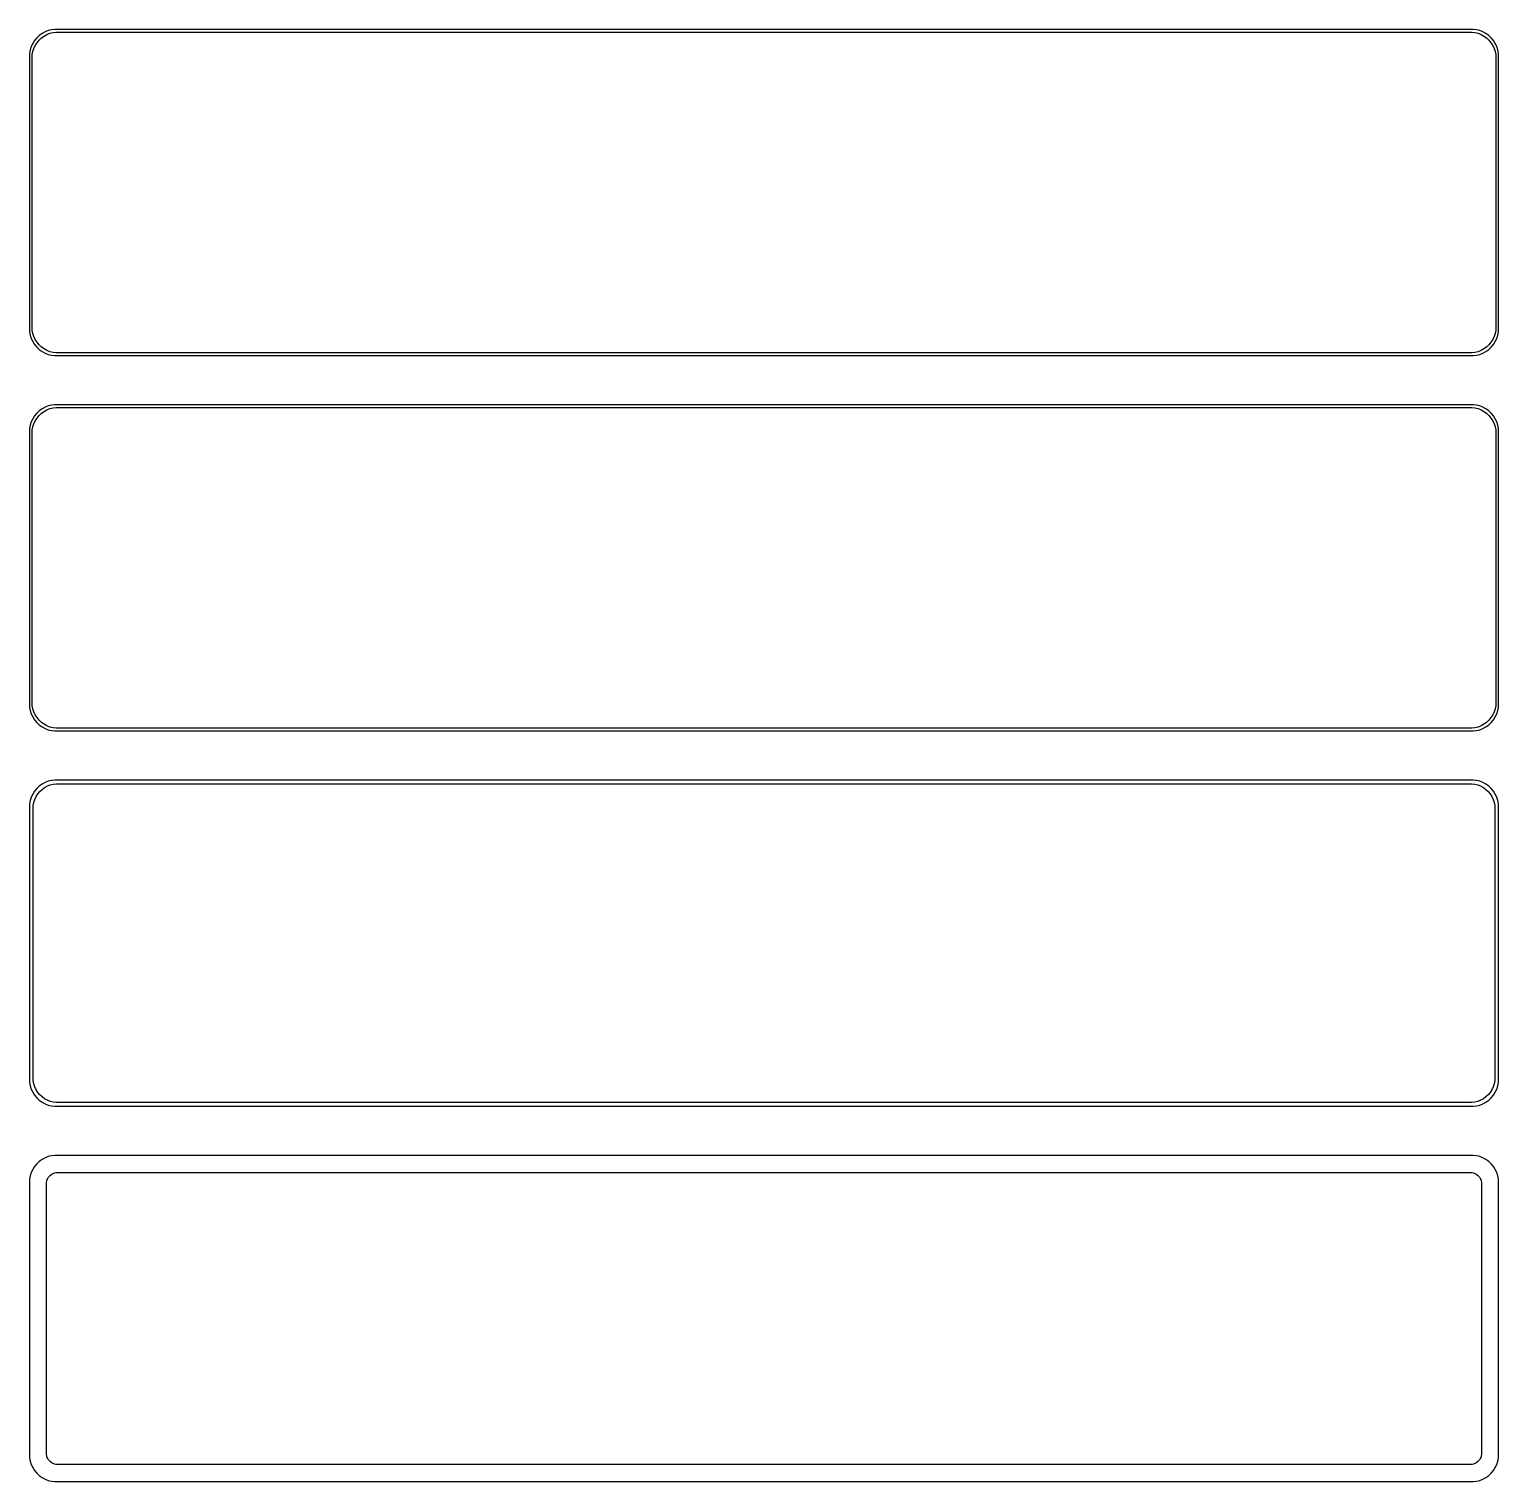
# Model space of a CAD drawing. Header units: metres. Extents: x -135 to 135, y 246 to 513.
import ezdxf

# ---------------------------------------------------------------- set-up
doc = ezdxf.new("R2010")
doc.units = ezdxf.units.M

msp = doc.modelspace()

# ---------------------------------------------------------------- linework, layer by layer
for p, q in [((-134.382, 510.409), (-134.649, 509.841)), ((-134.045, 510.939), (-134.382, 510.409)), ((-133.645, 511.423), (-134.045, 510.939)), ((-133.912, 510.038), (-133.593, 510.542)), ((-133.187, 511.853), (-133.645, 511.423)), ((-133.593, 510.542), (-133.213, 511.002)), ((-133.213, 511.002), (-132.778, 511.41)), ((-132.679, 512.222), (-133.187, 511.853)), ((-132.778, 511.41), (-132.295, 511.761)), ((-132.129, 512.524), (-132.679, 512.222)), ((-132.295, 511.761), (-131.772, 512.048)), ((-131.545, 512.755), (-132.129, 512.524)), ((-131.772, 512.048), (-131.218, 512.268)), ((-130.937, 512.911), (-131.545, 512.755)), ((-131.218, 512.268), (-130.64, 512.416)), ((-130.314, 512.99), (-130.937, 512.911)), ((-130.64, 512.416), (-130.048, 512.491)), ((130.314, 512.99), (-130.314, 512.99)), ((-130.048, 512.491), (130.048, 512.491)), ((130.048, 512.491), (130.64, 512.416)), ((130.937, 512.911), (130.314, 512.99)), ((130.64, 512.416), (131.218, 512.268)), ((131.545, 512.755), (130.937, 512.911)), ((131.218, 512.268), (131.772, 512.048)), ((132.129, 512.524), (131.545, 512.755)), ((131.772, 512.048), (132.295, 511.761)), ((132.679, 512.222), (132.129, 512.524)), ((132.295, 511.761), (132.778, 511.41)), ((133.187, 511.853), (132.679, 512.222)), ((132.778, 511.41), (133.213, 511.002)), ((133.645, 511.423), (133.187, 511.853)), ((133.213, 511.002), (133.593, 510.542)), ((133.593, 510.542), (133.912, 510.038)), ((134.045, 510.939), (133.645, 511.423)), ((134.382, 510.409), (134.045, 510.939)), ((134.649, 509.841), (134.382, 510.409)), ((-134.961, 508.627), (-135, 508)), ((-135, 508), (-135, 458)), ((-134.843, 509.243), (-134.961, 508.627)), ((-134.649, 509.841), (-134.843, 509.243)), ((-134.5, 507.75), (-134.463, 508.345)), ((-134.5, 458.25), (-134.5, 507.75)), ((-134.463, 508.345), (-134.351, 508.931)), ((-134.351, 508.931), (-134.166, 509.499)), ((-134.166, 509.499), (-133.912, 510.038)), ((133.912, 510.038), (134.166, 509.499)), ((134.166, 509.499), (134.351, 508.931)), ((134.351, 508.931), (134.463, 508.345)), ((134.463, 508.345), (134.5, 507.75)), ((134.5, 507.75), (134.5, 458.25)), ((134.843, 509.243), (134.649, 509.841)), ((134.961, 508.627), (134.843, 509.243)), ((135, 508), (134.961, 508.627)), ((135, 458), (135, 508)), ((-135, 458), (-134.961, 457.373)), ((-134.961, 457.373), (-134.843, 456.757)), ((-134.843, 456.757), (-134.649, 456.159)), ((-134.463, 457.655), (-134.5, 458.25)), ((-134.351, 457.069), (-134.463, 457.655)), ((-134.166, 456.501), (-134.351, 457.069)), ((-133.912, 455.962), (-134.166, 456.501)), ((134.166, 456.501), (133.912, 455.962)), ((134.351, 457.069), (134.166, 456.501)), ((134.463, 457.655), (134.351, 457.069)), ((134.5, 458.25), (134.463, 457.655)), ((134.649, 456.159), (134.843, 456.757)), ((134.843, 456.757), (134.961, 457.373)), ((134.961, 457.373), (135, 458)), ((-134.649, 456.159), (-134.382, 455.591)), ((-134.382, 455.591), (-134.045, 455.061)), ((-134.045, 455.061), (-133.645, 454.577)), ((-133.593, 455.458), (-133.912, 455.962)), ((-133.645, 454.577), (-133.187, 454.147)), ((-133.213, 454.998), (-133.593, 455.458)), ((-132.778, 454.59), (-133.213, 454.998)), ((-133.187, 454.147), (-132.679, 453.778)), ((-132.295, 454.239), (-132.778, 454.59)), ((-132.679, 453.778), (-132.129, 453.476)), ((-131.772, 453.952), (-132.295, 454.239)), ((-131.218, 453.732), (-131.772, 453.952)), ((-130.64, 453.584), (-131.218, 453.732)), ((131.218, 453.732), (130.64, 453.584)), ((131.772, 453.952), (131.218, 453.732)), ((132.295, 454.239), (131.772, 453.952)), ((132.129, 453.476), (132.679, 453.778)), ((132.778, 454.59), (132.295, 454.239)), ((132.679, 453.778), (133.187, 454.147)), ((133.213, 454.998), (132.778, 454.59)), ((133.187, 454.147), (133.645, 454.577)), ((133.593, 455.458), (133.213, 454.998)), ((133.912, 455.962), (133.593, 455.458)), ((133.645, 454.577), (134.045, 455.061)), ((134.045, 455.061), (134.382, 455.591)), ((134.382, 455.591), (134.649, 456.159)), ((-132.129, 453.476), (-131.545, 453.245)), ((-131.545, 453.245), (-130.937, 453.089)), ((-130.937, 453.089), (-130.314, 453.01)), ((-130.048, 453.509), (-130.64, 453.584)), ((-130.314, 453.01), (130.314, 453.01)), ((130.048, 453.509), (-130.048, 453.509)), ((130.64, 453.584), (130.048, 453.509)), ((130.314, 453.01), (130.937, 453.089)), ((130.937, 453.089), (131.545, 453.245)), ((131.545, 453.245), (132.129, 453.476)), ((-133.187, 442.853), (-133.645, 442.423)), ((-132.679, 443.222), (-133.187, 442.853)), ((-132.129, 443.524), (-132.679, 443.222)), ((-132.295, 442.761), (-131.772, 443.048)), ((-131.545, 443.755), (-132.129, 443.524)), ((-131.772, 443.048), (-131.218, 443.268)), ((-130.937, 443.911), (-131.545, 443.755)), ((-131.218, 443.268), (-130.64, 443.416)), ((-130.314, 443.99), (-130.937, 443.911)), ((-130.64, 443.416), (-130.048, 443.491)), ((130.314, 443.99), (-130.314, 443.99)), ((-130.048, 443.491), (130.048, 443.491)), ((130.048, 443.491), (130.64, 443.416)), ((130.937, 443.911), (130.314, 443.99)), ((130.64, 443.416), (131.218, 443.268)), ((131.545, 443.755), (130.937, 443.911)), ((131.218, 443.268), (131.772, 443.048)), ((132.129, 443.524), (131.545, 443.755)), ((131.772, 443.048), (132.295, 442.761)), ((132.679, 443.222), (132.129, 443.524)), ((133.187, 442.853), (132.679, 443.222)), ((133.645, 442.423), (133.187, 442.853)), ((-134.843, 440.243), (-134.961, 439.627)), ((-134.649, 440.841), (-134.843, 440.243)), ((-134.382, 441.409), (-134.649, 440.841)), ((-134.045, 441.939), (-134.382, 441.409)), ((-134.351, 439.931), (-134.166, 440.499)), ((-134.166, 440.499), (-133.912, 441.038)), ((-133.645, 442.423), (-134.045, 441.939)), ((-133.912, 441.038), (-133.593, 441.542)), ((-133.593, 441.542), (-133.213, 442.002)), ((-133.213, 442.002), (-132.778, 442.41)), ((-132.778, 442.41), (-132.295, 442.761)), ((132.295, 442.761), (132.778, 442.41)), ((132.778, 442.41), (133.213, 442.002)), ((133.213, 442.002), (133.593, 441.542)), ((133.593, 441.542), (133.912, 441.038)), ((134.045, 441.939), (133.645, 442.423)), ((133.912, 441.038), (134.166, 440.499)), ((134.382, 441.409), (134.045, 441.939)), ((134.166, 440.499), (134.351, 439.931)), ((134.649, 440.841), (134.382, 441.409)), ((134.843, 440.243), (134.649, 440.841)), ((134.961, 439.627), (134.843, 440.243)), ((-134.961, 439.627), (-135, 439)), ((-135, 439), (-135, 389)), ((-134.5, 438.75), (-134.463, 439.345)), ((-134.5, 389.25), (-134.5, 438.75)), ((-134.463, 439.345), (-134.351, 439.931)), ((134.351, 439.931), (134.463, 439.345)), ((134.463, 439.345), (134.5, 438.75)), ((134.5, 438.75), (134.5, 389.25)), ((135, 439), (134.961, 439.627)), ((135, 389), (135, 439)), ((-135, 389), (-134.961, 388.373)), ((-134.463, 388.655), (-134.5, 389.25)), ((134.5, 389.25), (134.463, 388.655)), ((134.961, 388.373), (135, 389)), ((-134.961, 388.373), (-134.843, 387.757)), ((-134.843, 387.757), (-134.649, 387.159)), ((-134.649, 387.159), (-134.382, 386.591)), ((-134.351, 388.069), (-134.463, 388.655)), ((-134.382, 386.591), (-134.045, 386.061)), ((-134.166, 387.501), (-134.351, 388.069)), ((-133.912, 386.962), (-134.166, 387.501)), ((-133.593, 386.458), (-133.912, 386.962)), ((-133.213, 385.998), (-133.593, 386.458)), ((133.593, 386.458), (133.213, 385.998)), ((133.912, 386.962), (133.593, 386.458)), ((134.166, 387.501), (133.912, 386.962)), ((134.045, 386.061), (134.382, 386.591)), ((134.351, 388.069), (134.166, 387.501)), ((134.463, 388.655), (134.351, 388.069)), ((134.382, 386.591), (134.649, 387.159)), ((134.649, 387.159), (134.843, 387.757)), ((134.843, 387.757), (134.961, 388.373)), ((-134.045, 386.061), (-133.645, 385.577)), ((-133.645, 385.577), (-133.187, 385.147)), ((-132.778, 385.59), (-133.213, 385.998)), ((-133.187, 385.147), (-132.679, 384.778)), ((-132.295, 385.239), (-132.778, 385.59)), ((-132.679, 384.778), (-132.129, 384.476)), ((-131.772, 384.952), (-132.295, 385.239)), ((-132.129, 384.476), (-131.545, 384.245)), ((-131.218, 384.732), (-131.772, 384.952)), ((-131.545, 384.245), (-130.937, 384.089)), ((-130.64, 384.584), (-131.218, 384.732)), ((-130.937, 384.089), (-130.314, 384.01)), ((-130.048, 384.509), (-130.64, 384.584)), ((-130.314, 384.01), (130.314, 384.01)), ((130.048, 384.509), (-130.048, 384.509)), ((130.64, 384.584), (130.048, 384.509)), ((130.314, 384.01), (130.937, 384.089)), ((131.218, 384.732), (130.64, 384.584)), ((130.937, 384.089), (131.545, 384.245)), ((131.772, 384.952), (131.218, 384.732)), ((131.545, 384.245), (132.129, 384.476)), ((132.295, 385.239), (131.772, 384.952)), ((132.129, 384.476), (132.679, 384.778)), ((132.778, 385.59), (132.295, 385.239)), ((132.679, 384.778), (133.187, 385.147)), ((133.213, 385.998), (132.778, 385.59)), ((133.187, 385.147), (133.645, 385.577)), ((133.645, 385.577), (134.045, 386.061)), ((-134.045, 372.939), (-134.382, 372.409)), ((-133.645, 373.423), (-134.045, 372.939)), ((-133.187, 373.853), (-133.645, 373.423)), ((-133.454, 372.441), (-133.088, 372.884)), ((-132.679, 374.222), (-133.187, 373.853)), ((-133.088, 372.884), (-132.668, 373.278)), ((-132.129, 374.524), (-132.679, 374.222)), ((-132.668, 373.278), (-132.203, 373.616)), ((-132.203, 373.616), (-131.699, 373.893)), ((-131.545, 374.755), (-132.129, 374.524)), ((-131.699, 373.893), (-131.165, 374.104)), ((-130.937, 374.911), (-131.545, 374.755)), ((-131.165, 374.104), (-130.608, 374.247)), ((-130.314, 374.99), (-130.937, 374.911)), ((-130.608, 374.247), (-130.037, 374.319)), ((130.314, 374.99), (-130.314, 374.99)), ((-130.037, 374.319), (130.037, 374.319)), ((130.037, 374.319), (130.608, 374.247)), ((130.937, 374.911), (130.314, 374.99)), ((130.608, 374.247), (131.165, 374.104)), ((131.545, 374.755), (130.937, 374.911)), ((131.165, 374.104), (131.699, 373.893)), ((132.129, 374.524), (131.545, 374.755)), ((131.699, 373.893), (132.203, 373.616)), ((132.679, 374.222), (132.129, 374.524)), ((132.203, 373.616), (132.668, 373.278)), ((132.668, 373.278), (133.088, 372.884)), ((133.187, 373.853), (132.679, 374.222)), ((133.088, 372.884), (133.454, 372.441)), ((133.645, 373.423), (133.187, 373.853)), ((134.045, 372.939), (133.645, 373.423)), ((134.382, 372.409), (134.045, 372.939)), ((-134.961, 370.627), (-135, 370)), ((-135, 370), (-135, 320)), ((-134.843, 371.243), (-134.961, 370.627)), ((-134.649, 371.841), (-134.843, 371.243)), ((-134.382, 372.409), (-134.649, 371.841)), ((-134.328, 369.75), (-134.292, 370.324)), ((-134.292, 370.324), (-134.185, 370.889)), ((-134.185, 370.889), (-134.007, 371.435)), ((-134.007, 371.435), (-133.762, 371.956)), ((-133.762, 371.956), (-133.454, 372.441)), ((133.454, 372.441), (133.762, 371.956)), ((133.762, 371.956), (134.007, 371.435)), ((134.007, 371.435), (134.185, 370.889)), ((134.185, 370.889), (134.292, 370.324)), ((134.292, 370.324), (134.328, 369.75)), ((134.649, 371.841), (134.382, 372.409)), ((134.843, 371.243), (134.649, 371.841)), ((134.961, 370.627), (134.843, 371.243)), ((135, 370), (134.961, 370.627)), ((135, 320), (135, 370)), ((-134.328, 320.25), (-134.328, 369.75)), ((134.328, 369.75), (134.328, 320.25)), ((-135, 320), (-134.961, 319.373)), ((-134.961, 319.373), (-134.843, 318.757)), ((-134.843, 318.757), (-134.649, 318.159)), ((-134.292, 319.676), (-134.328, 320.25)), ((-134.185, 319.111), (-134.292, 319.676)), ((-134.007, 318.565), (-134.185, 319.111)), ((134.185, 319.111), (134.007, 318.565)), ((134.292, 319.676), (134.185, 319.111)), ((134.328, 320.25), (134.292, 319.676)), ((134.649, 318.159), (134.843, 318.757)), ((134.843, 318.757), (134.961, 319.373)), ((134.961, 319.373), (135, 320)), ((-134.649, 318.159), (-134.382, 317.591)), ((-134.382, 317.591), (-134.045, 317.061)), ((-134.045, 317.061), (-133.645, 316.577)), ((-133.762, 318.044), (-134.007, 318.565)), ((-133.454, 317.559), (-133.762, 318.044)), ((-133.645, 316.577), (-133.187, 316.147)), ((-133.088, 317.116), (-133.454, 317.559)), ((-133.187, 316.147), (-132.679, 315.778)), ((-132.668, 316.722), (-133.088, 317.116)), ((-132.203, 316.384), (-132.668, 316.722)), ((-131.699, 316.107), (-132.203, 316.384)), ((-131.165, 315.896), (-131.699, 316.107)), ((131.699, 316.107), (131.165, 315.896)), ((132.203, 316.384), (131.699, 316.107)), ((132.668, 316.722), (132.203, 316.384)), ((133.088, 317.116), (132.668, 316.722)), ((132.679, 315.778), (133.187, 316.147)), ((133.454, 317.559), (133.088, 317.116)), ((133.187, 316.147), (133.645, 316.577)), ((133.762, 318.044), (133.454, 317.559)), ((133.645, 316.577), (134.045, 317.061)), ((134.007, 318.565), (133.762, 318.044)), ((134.045, 317.061), (134.382, 317.591)), ((134.382, 317.591), (134.649, 318.159)), ((-132.679, 315.778), (-132.129, 315.476)), ((-132.129, 315.476), (-131.545, 315.245)), ((-131.545, 315.245), (-130.937, 315.089)), ((-130.608, 315.753), (-131.165, 315.896)), ((-130.937, 315.089), (-130.314, 315.01)), ((-130.037, 315.681), (-130.608, 315.753)), ((-130.314, 315.01), (130.314, 315.01)), ((130.037, 315.681), (-130.037, 315.681)), ((130.608, 315.753), (130.037, 315.681)), ((130.314, 315.01), (130.937, 315.089)), ((131.165, 315.896), (130.608, 315.753)), ((130.937, 315.089), (131.545, 315.245)), ((131.545, 315.245), (132.129, 315.476)), ((132.129, 315.476), (132.679, 315.778)), ((-132.679, 305.222), (-133.187, 304.853)), ((-132.129, 305.524), (-132.679, 305.222)), ((-131.545, 305.755), (-132.129, 305.524)), ((-130.937, 305.911), (-131.545, 305.755)), ((-130.314, 305.99), (-130.937, 305.911)), ((130.314, 305.99), (-130.314, 305.99)), ((130.937, 305.911), (130.314, 305.99)), ((131.545, 305.755), (130.937, 305.911)), ((132.129, 305.524), (131.545, 305.755)), ((132.679, 305.222), (132.129, 305.524)), ((133.187, 304.853), (132.679, 305.222)), ((-134.649, 302.841), (-134.843, 302.243)), ((-134.382, 303.409), (-134.649, 302.841)), ((-134.045, 303.939), (-134.382, 303.409)), ((-133.645, 304.423), (-134.045, 303.939)), ((-133.187, 304.853), (-133.645, 304.423)), ((-131.095, 302.375), (-130.88, 302.531)), ((-130.88, 302.531), (-130.648, 302.659)), ((-130.648, 302.659), (-130.402, 302.756)), ((-130.402, 302.756), (-130.145, 302.822)), ((-130.145, 302.822), (-129.882, 302.855)), ((-129.882, 302.855), (129.882, 302.855)), ((129.882, 302.855), (130.145, 302.822)), ((130.145, 302.822), (130.402, 302.756)), ((130.402, 302.756), (130.648, 302.659)), ((130.648, 302.659), (130.88, 302.531)), ((130.88, 302.531), (131.095, 302.375)), ((133.645, 304.423), (133.187, 304.853)), ((134.045, 303.939), (133.645, 304.423)), ((134.382, 303.409), (134.045, 303.939)), ((134.649, 302.841), (134.382, 303.409)), ((134.843, 302.243), (134.649, 302.841)), ((-134.961, 301.627), (-135, 301)), ((-135, 301), (-135, 251)), ((-134.843, 302.243), (-134.961, 301.627)), ((-131.86, 300.75), (-131.843, 301.014)), ((-131.86, 251.25), (-131.86, 300.75)), ((-131.843, 301.014), (-131.793, 301.275)), ((-131.793, 301.275), (-131.711, 301.527)), ((-131.711, 301.527), (-131.599, 301.766)), ((-131.599, 301.766), (-131.457, 301.99)), ((-131.457, 301.99), (-131.288, 302.194)), ((-131.288, 302.194), (-131.095, 302.375)), ((131.095, 302.375), (131.288, 302.194)), ((131.288, 302.194), (131.457, 301.99)), ((131.457, 301.99), (131.599, 301.766)), ((131.599, 301.766), (131.711, 301.527)), ((131.711, 301.527), (131.793, 301.275)), ((131.793, 301.275), (131.843, 301.014)), ((131.843, 301.014), (131.86, 300.75)), ((131.86, 300.75), (131.86, 251.25)), ((134.961, 301.627), (134.843, 302.243)), ((135, 301), (134.961, 301.627)), ((135, 251), (135, 301)), ((-131.843, 250.986), (-131.86, 251.25)), ((131.86, 251.25), (131.843, 250.986)), ((-135, 251), (-134.961, 250.373)), ((-134.961, 250.373), (-134.843, 249.757)), ((-134.843, 249.757), (-134.649, 249.159)), ((-134.649, 249.159), (-134.382, 248.591)), ((-134.382, 248.591), (-134.045, 248.061)), ((-131.793, 250.725), (-131.843, 250.986)), ((-131.711, 250.473), (-131.793, 250.725)), ((-131.599, 250.234), (-131.711, 250.473)), ((-131.457, 250.01), (-131.599, 250.234)), ((-131.288, 249.806), (-131.457, 250.01)), ((-131.095, 249.625), (-131.288, 249.806)), ((-130.88, 249.469), (-131.095, 249.625)), ((-130.648, 249.341), (-130.88, 249.469)), ((-130.402, 249.244), (-130.648, 249.341)), ((-130.145, 249.178), (-130.402, 249.244)), ((-129.882, 249.145), (-130.145, 249.178)), ((129.882, 249.145), (-129.882, 249.145)), ((130.145, 249.178), (129.882, 249.145)), ((130.402, 249.244), (130.145, 249.178)), ((130.648, 249.341), (130.402, 249.244)), ((130.88, 249.469), (130.648, 249.341)), ((131.095, 249.625), (130.88, 249.469)), ((131.288, 249.806), (131.095, 249.625)), ((131.457, 250.01), (131.288, 249.806)), ((131.599, 250.234), (131.457, 250.01)), ((131.711, 250.473), (131.599, 250.234)), ((131.793, 250.725), (131.711, 250.473)), ((131.843, 250.986), (131.793, 250.725)), ((134.045, 248.061), (134.382, 248.591)), ((134.382, 248.591), (134.649, 249.159)), ((134.649, 249.159), (134.843, 249.757)), ((134.843, 249.757), (134.961, 250.373)), ((134.961, 250.373), (135, 251)), ((-134.045, 248.061), (-133.645, 247.577)), ((-133.645, 247.577), (-133.187, 247.147)), ((-133.187, 247.147), (-132.679, 246.778)), ((-132.679, 246.778), (-132.129, 246.476)), ((-132.129, 246.476), (-131.545, 246.245)), ((-131.545, 246.245), (-130.937, 246.089)), ((-130.937, 246.089), (-130.314, 246.01)), ((-130.314, 246.01), (130.314, 246.01)), ((130.314, 246.01), (130.937, 246.089)), ((130.937, 246.089), (131.545, 246.245)), ((131.545, 246.245), (132.129, 246.476)), ((132.129, 246.476), (132.679, 246.778)), ((132.679, 246.778), (133.187, 247.147)), ((133.187, 247.147), (133.645, 247.577)), ((133.645, 247.577), (134.045, 248.061))]:
    msp.add_line(p, q)

doc.saveas('drawing.dxf')
